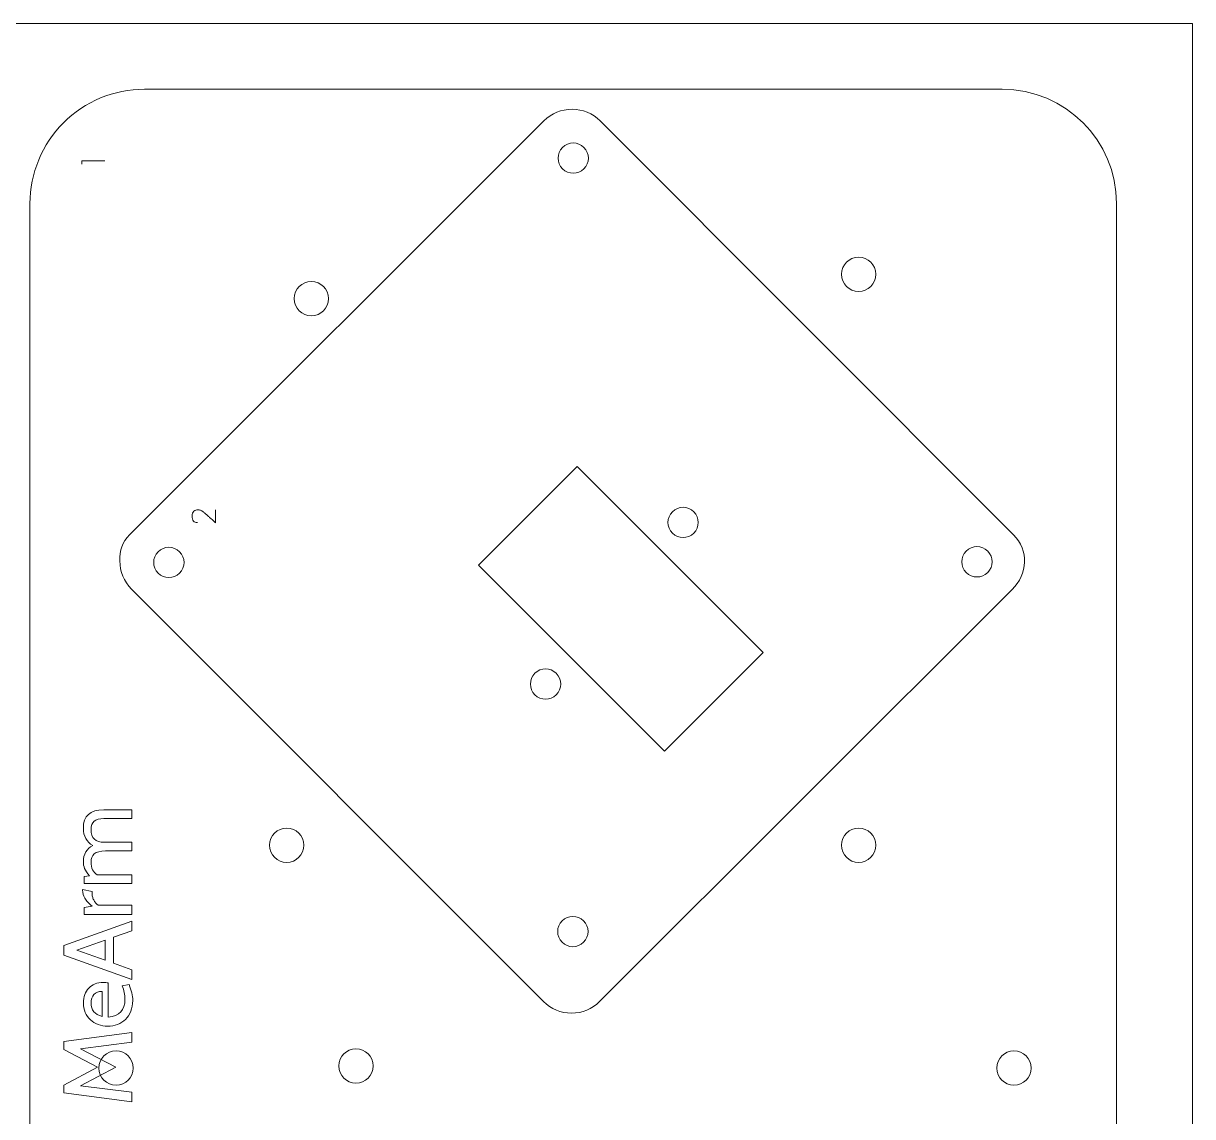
# Model space of a CAD drawing. Header units: centimetres. Extents: x -24 to 24.1, y -20.7 to 0.5.
# Drawn here: x -4.19 to 6.04, y -10.27 to -0.71 of the extents above; entities that cross this region are included whole.
import ezdxf

# ---------------------------------------------------------------- set-up
doc = ezdxf.new("R2010")
doc.units = ezdxf.units.CM
doc.header["$MEASUREMENT"] = 0
doc.layers.add('Layer 1', color=7, linetype='Continuous')

msp = doc.modelspace()

# ---------------------------------------------------------------- linework, layer by layer
at = {"layer": 'Layer 1', "color": 250, "lineweight": 9}
msp.add_lwpolyline([(-23.96322, -20.71493), (6.03678, -20.71493), (6.03678, -0.71493), (-23.96322, -0.71493), (-23.96322, -20.71493)], close=True, dxfattribs=at)
for points, knots in [([(-4.12828, -14.70126), (-4.12828, -14.70126), (-4.1283, -14.71581), (-4.1283, -14.71581), (-4.1283, -14.71581), (-4.1283, -14.98103), (-4.02293, -15.22084), (-3.83539, -15.40837), (-3.83539, -15.40837), (-3.64786, -15.59591), (-3.3935, -15.70126), (-3.12828, -15.70126), (-3.12828, -15.70126), (-3.12828, -15.70126), (4.37172, -15.70126), (4.37172, -15.70126), (4.37172, -15.70126), (4.63693, -15.70126), (4.89129, -15.59591), (5.07882, -15.40837), (5.07882, -15.40837), (5.26635, -15.22084), (5.37172, -14.96648), (5.37172, -14.70127), (5.37172, -14.70127), (5.37172, -14.70126), (5.37172, -2.29126), (5.37172, -2.29126), (5.37172, -2.29126), (5.37172, -1.73898), (4.924, -1.29127), (4.37172, -1.29127), (4.37172, -1.29127), (4.37172, -1.29126), (-3.12828, -1.29126), (-3.12828, -1.29127), (-3.12828, -1.29127), (-3.3935, -1.29127), (-3.64786, -1.39662), (-3.83539, -1.58416), (-3.83539, -1.58416), (-4.02293, -1.77169), (-4.12828, -2.02605), (-4.12828, -2.29126), (-4.12828, -2.29126), (-4.12828, -2.29126), (-4.12828, -14.70126), (-4.12828, -14.70126)], [0, 0, 0, 0, 0.076923077, 0.076923077, 0.076923077, 0.076923077, 0.153846154, 0.153846154, 0.153846154, 0.153846154, 0.230769231, 0.230769231, 0.230769231, 0.230769231, 0.307692308, 0.307692308, 0.307692308, 0.307692308, 0.384615385, 0.384615385, 0.384615385, 0.384615385, 0.461538462, 0.461538462, 0.461538462, 0.461538462, 0.538461538, 0.538461538, 0.538461538, 0.538461538, 0.615384615, 0.615384615, 0.615384615, 0.615384615, 0.692307692, 0.692307692, 0.692307692, 0.692307692, 0.769230769, 0.769230769, 0.769230769, 0.769230769, 0.846153846, 0.846153846, 0.846153846, 0.846153846, 1, 1, 1, 1]), ([(-3.24095, -5.16959), (-3.24095, -5.16959), (-3.25712, -5.18687), (-3.25712, -5.18687), (-3.25712, -5.18687), (-3.32234, -5.25201), (-3.34286, -5.32311), (-3.34292, -5.41529), (-3.34292, -5.41529), (-3.34297, -5.50746), (-3.3064, -5.59589), (-3.24127, -5.66111), (-3.24127, -5.66111), (-3.24127, -5.66111), (0.36095, -9.26778), (0.36095, -9.26778), (0.36095, -9.26778), (0.42609, -9.333), (0.51446, -9.36967), (0.60664, -9.36973), (0.60664, -9.36973), (0.69882, -9.36978), (0.78724, -9.33322), (0.85247, -9.26808), (0.85247, -9.26808), (0.85247, -9.26808), (4.45913, -5.66588), (4.45913, -5.66588), (4.45913, -5.66588), (4.59496, -5.53021), (4.60724, -5.32297), (4.4716, -5.18717), (4.4716, -5.18717), (4.4716, -5.18717), (4.45943, -5.17437), (4.45943, -5.17437), (4.45943, -5.17437), (4.45943, -5.17437), (0.85723, -1.56769), (0.85723, -1.56769), (0.85723, -1.56769), (0.79208, -1.50247), (0.7037, -1.46579), (0.61153, -1.46573), (0.61153, -1.46573), (0.51935, -1.46567), (0.43093, -1.50225), (0.36571, -1.56739), (0.36571, -1.56739), (0.36571, -1.56739), (-3.24095, -5.16959), (-3.24095, -5.16959)], [0, 0, 0, 0, 0.071428571, 0.071428571, 0.071428571, 0.071428571, 0.142857143, 0.142857143, 0.142857143, 0.142857143, 0.214285714, 0.214285714, 0.214285714, 0.214285714, 0.285714286, 0.285714286, 0.285714286, 0.285714286, 0.357142857, 0.357142857, 0.357142857, 0.357142857, 0.428571429, 0.428571429, 0.428571429, 0.428571429, 0.5, 0.5, 0.5, 0.5, 0.571428571, 0.571428571, 0.571428571, 0.571428571, 0.642857143, 0.642857143, 0.642857143, 0.642857143, 0.714285714, 0.714285714, 0.714285714, 0.714285714, 0.785714286, 0.785714286, 0.785714286, 0.785714286, 0.857142857, 0.857142857, 0.857142857, 0.857142857, 1, 1, 1, 1]), ([(0.71514, -1.98685), (0.76691, -1.93514), (0.76696, -1.85125), (0.71527, -1.79948), (0.71527, -1.79948), (0.66356, -1.74771), (0.57966, -1.74766), (0.52789, -1.79936), (0.52789, -1.79936), (0.47611, -1.85107), (0.47606, -1.93497), (0.52777, -1.98674), (0.52777, -1.98674), (0.57947, -2.03852), (0.66336, -2.03856), (0.71514, -1.98685)], [0, 0, 0, 0, 0.2, 0.2, 0.2, 0.2, 0.4, 0.4, 0.4, 0.4, 0.6, 0.6, 0.6, 0.6, 1, 1, 1, 1]), ([(-3.67585, -1.91791), (-3.67585, -1.91791), (-3.67585, -1.94698), (-3.67585, -1.94698), (-3.67585, -1.94698), (-3.67585, -1.94698), (-3.67585, -1.91791), (-3.67585, -1.91791), (-3.67585, -1.91791), (-3.67585, -1.91791), (-3.47265, -1.91791), (-3.47265, -1.91791), (-3.47265, -1.91791), (-3.47265, -1.91791), (-3.67585, -1.91791), (-3.67585, -1.91791)], [0, 0, 0, 0, 0.2, 0.2, 0.2, 0.2, 0.4, 0.4, 0.4, 0.4, 0.6, 0.6, 0.6, 0.6, 1, 1, 1, 1]), ([(3.11647, -2.75916), (3.03362, -2.75916), (2.96647, -2.82631), (2.96647, -2.90915), (2.96647, -2.90915), (2.96646, -2.992), (3.03362, -3.05915), (3.11646, -3.05915), (3.11646, -3.05915), (3.19931, -3.05916), (3.26646, -2.992), (3.26646, -2.90916), (3.26646, -2.90916), (3.26646, -2.82631), (3.19931, -2.75916), (3.11647, -2.75916)], [0, 0, 0, 0, 0.2, 0.2, 0.2, 0.2, 0.4, 0.4, 0.4, 0.4, 0.6, 0.6, 0.6, 0.6, 1, 1, 1, 1]), ([(-1.66828, -2.97131), (-1.75113, -2.97131), (-1.81828, -3.03846), (-1.81828, -3.1213), (-1.81828, -3.1213), (-1.81829, -3.20415), (-1.75113, -3.2713), (-1.66829, -3.2713), (-1.66829, -3.2713), (-1.58544, -3.27131), (-1.51829, -3.20415), (-1.51829, -3.12131), (-1.51829, -3.12131), (-1.51829, -3.03846), (-1.58544, -2.97131), (-1.66828, -2.97131)], [0, 0, 0, 0, 0.2, 0.2, 0.2, 0.2, 0.4, 0.4, 0.4, 0.4, 0.6, 0.6, 0.6, 0.6, 1, 1, 1, 1]), ([(1.41813, -7.07978), (1.41813, -7.07978), (-0.20721, -5.45243), (-0.20721, -5.45243), (-0.20721, -5.45243), (-0.20721, -5.45243), (0.65598, -4.59027), (0.65598, -4.59027), (0.65598, -4.59027), (0.65598, -4.59027), (2.28132, -6.21763), (2.28132, -6.21763), (2.28132, -6.21763), (2.28132, -6.21763), (1.41813, -7.07978), (1.41813, -7.07978)], [0, 0, 0, 0, 0.2, 0.2, 0.2, 0.2, 0.4, 0.4, 0.4, 0.4, 0.6, 0.6, 0.6, 0.6, 1, 1, 1, 1]), ([(-2.50691, -5.0812), (-2.52572, -5.06427), (-2.54275, -5.04893), (-2.55799, -5.0352), (-2.55799, -5.0352), (-2.56439, -5.02937), (-2.57078, -5.02358), (-2.57718, -5.01784), (-2.57718, -5.01784), (-2.58358, -5.0121), (-2.58941, -5.00693), (-2.59468, -5.00232), (-2.59468, -5.00232), (-2.59995, -4.99771), (-2.60442, -4.99385), (-2.60808, -4.99075), (-2.60808, -4.99075), (-2.61174, -4.98765), (-2.61406, -4.98581), (-2.615, -4.98525), (-2.615, -4.98525), (-2.61688, -4.98412), (-2.61909, -4.98261), (-2.62163, -4.98073), (-2.62163, -4.98073), (-2.62417, -4.97885), (-2.62718, -4.97702), (-2.63065, -4.97523), (-2.63065, -4.97523), (-2.63414, -4.97344), (-2.63824, -4.97189), (-2.64294, -4.97057), (-2.64294, -4.97057), (-2.64764, -4.96925), (-2.6531, -4.9686), (-2.65931, -4.9686), (-2.65931, -4.9686), (-2.66551, -4.9686), (-2.67173, -4.96963), (-2.67794, -4.9717), (-2.67794, -4.9717), (-2.68414, -4.97377), (-2.68974, -4.97697), (-2.69473, -4.9813), (-2.69473, -4.9813), (-2.69971, -4.98562), (-2.70375, -4.99122), (-2.70685, -4.99809), (-2.70685, -4.99809), (-2.70997, -5.00495), (-2.71152, -5.01328), (-2.71152, -5.02306), (-2.71152, -5.02306), (-2.71133, -5.04282), (-2.70699, -5.05735), (-2.69854, -5.06667), (-2.69854, -5.06667), (-2.69007, -5.07598), (-2.67888, -5.08064), (-2.66495, -5.08064), (-2.66495, -5.08064), (-2.67888, -5.08064), (-2.69007, -5.07598), (-2.69854, -5.06667), (-2.69854, -5.06667), (-2.70699, -5.05735), (-2.71133, -5.04282), (-2.71152, -5.02306), (-2.71152, -5.02306), (-2.71152, -5.01328), (-2.70997, -5.00495), (-2.70685, -4.99809), (-2.70685, -4.99809), (-2.70375, -4.99122), (-2.69971, -4.98562), (-2.69473, -4.9813), (-2.69473, -4.9813), (-2.68974, -4.97697), (-2.68414, -4.97377), (-2.67794, -4.9717), (-2.67794, -4.9717), (-2.67173, -4.96963), (-2.66551, -4.9686), (-2.65931, -4.9686), (-2.65931, -4.9686), (-2.6531, -4.9686), (-2.64764, -4.96925), (-2.64294, -4.97057), (-2.64294, -4.97057), (-2.63824, -4.97189), (-2.63414, -4.97344), (-2.63065, -4.97523), (-2.63065, -4.97523), (-2.62718, -4.97702), (-2.62417, -4.97885), (-2.62163, -4.98073), (-2.62163, -4.98073), (-2.61909, -4.98261), (-2.61688, -4.98412), (-2.615, -4.98525), (-2.615, -4.98525), (-2.61406, -4.98581), (-2.61174, -4.98765), (-2.60808, -4.99075), (-2.60808, -4.99075), (-2.60442, -4.99385), (-2.59995, -4.99771), (-2.59468, -5.00232), (-2.59468, -5.00232), (-2.58941, -5.00693), (-2.58358, -5.0121), (-2.57718, -5.01784), (-2.57718, -5.01784), (-2.57078, -5.02358), (-2.56439, -5.02937), (-2.55799, -5.0352), (-2.55799, -5.0352), (-2.54275, -5.04893), (-2.52572, -5.06427), (-2.50691, -5.0812), (-2.50691, -5.0812), (-2.50691, -5.0812), (-2.50691, -4.97001), (-2.50691, -4.97001), (-2.50691, -4.97001), (-2.50691, -4.97001), (-2.50691, -5.0812), (-2.50691, -5.0812)], [0, 0, 0, 0, 0.03030303, 0.03030303, 0.03030303, 0.03030303, 0.060606061, 0.060606061, 0.060606061, 0.060606061, 0.090909091, 0.090909091, 0.090909091, 0.090909091, 0.121212121, 0.121212121, 0.121212121, 0.121212121, 0.151515152, 0.151515152, 0.151515152, 0.151515152, 0.181818182, 0.181818182, 0.181818182, 0.181818182, 0.212121212, 0.212121212, 0.212121212, 0.212121212, 0.242424242, 0.242424242, 0.242424242, 0.242424242, 0.272727273, 0.272727273, 0.272727273, 0.272727273, 0.303030303, 0.303030303, 0.303030303, 0.303030303, 0.333333333, 0.333333333, 0.333333333, 0.333333333, 0.363636364, 0.363636364, 0.363636364, 0.363636364, 0.393939394, 0.393939394, 0.393939394, 0.393939394, 0.424242424, 0.424242424, 0.424242424, 0.424242424, 0.454545455, 0.454545455, 0.454545455, 0.454545455, 0.484848485, 0.484848485, 0.484848485, 0.484848485, 0.515151515, 0.515151515, 0.515151515, 0.515151515, 0.545454545, 0.545454545, 0.545454545, 0.545454545, 0.575757576, 0.575757576, 0.575757576, 0.575757576, 0.606060606, 0.606060606, 0.606060606, 0.606060606, 0.636363636, 0.636363636, 0.636363636, 0.636363636, 0.666666667, 0.666666667, 0.666666667, 0.666666667, 0.696969697, 0.696969697, 0.696969697, 0.696969697, 0.727272727, 0.727272727, 0.727272727, 0.727272727, 0.757575758, 0.757575758, 0.757575758, 0.757575758, 0.787878788, 0.787878788, 0.787878788, 0.787878788, 0.818181818, 0.818181818, 0.818181818, 0.818181818, 0.848484848, 0.848484848, 0.848484848, 0.848484848, 0.878787879, 0.878787879, 0.878787879, 0.878787879, 0.909090909, 0.909090909, 0.909090909, 0.909090909, 0.939393939, 0.939393939, 0.939393939, 0.939393939, 1, 1, 1, 1]), ([(1.6754, -5.17243), (1.72717, -5.12072), (1.72722, -5.03683), (1.67552, -4.98507), (1.67552, -4.98507), (1.62381, -4.93329), (1.53992, -4.93324), (1.48816, -4.98494), (1.48816, -4.98494), (1.43639, -5.03665), (1.43633, -5.12054), (1.48803, -5.17231), (1.48803, -5.17231), (1.53974, -5.22408), (1.62363, -5.22413), (1.6754, -5.17243)], [0, 0, 0, 0, 0.2, 0.2, 0.2, 0.2, 0.4, 0.4, 0.4, 0.4, 0.6, 0.6, 0.6, 0.6, 1, 1, 1, 1]), ([(-2.82043, -5.52236), (-2.76864, -5.47064), (-2.76859, -5.38676), (-2.8203, -5.33498), (-2.8203, -5.33498), (-2.872, -5.28321), (-2.9559, -5.28315), (-3.00767, -5.33486), (-3.00767, -5.33486), (-3.05946, -5.38657), (-3.0595, -5.47048), (-3.0078, -5.52226), (-3.0078, -5.52226), (-2.95609, -5.57402), (-2.87219, -5.57407), (-2.82043, -5.52236)], [0, 0, 0, 0, 0.2, 0.2, 0.2, 0.2, 0.4, 0.4, 0.4, 0.4, 0.6, 0.6, 0.6, 0.6, 1, 1, 1, 1]), ([(4.2451, -5.51682), (4.29687, -5.46511), (4.29692, -5.38122), (4.24521, -5.32944), (4.24521, -5.32944), (4.19351, -5.27766), (4.10962, -5.27762), (4.05784, -5.32932), (4.05784, -5.32932), (4.00606, -5.38103), (4.00601, -5.46492), (4.05772, -5.5167), (4.05772, -5.5167), (4.10942, -5.56847), (4.19333, -5.56853), (4.2451, -5.51682)], [0, 0, 0, 0, 0.2, 0.2, 0.2, 0.2, 0.4, 0.4, 0.4, 0.4, 0.6, 0.6, 0.6, 0.6, 1, 1, 1, 1]), ([(0.4733, -6.58565), (0.52509, -6.53392), (0.52514, -6.45004), (0.47343, -6.39828), (0.47343, -6.39828), (0.42172, -6.34649), (0.33783, -6.34644), (0.28606, -6.39816), (0.28606, -6.39816), (0.23427, -6.44986), (0.23423, -6.53375), (0.28593, -6.58552), (0.28593, -6.58552), (0.33764, -6.63731), (0.42154, -6.63735), (0.4733, -6.58565)], [0, 0, 0, 0, 0.2, 0.2, 0.2, 0.2, 0.4, 0.4, 0.4, 0.4, 0.6, 0.6, 0.6, 0.6, 1, 1, 1, 1]), ([(-3.23846, -7.59202), (-3.23846, -7.59202), (-3.23846, -7.66822), (-3.23846, -7.66822), (-3.23846, -7.66822), (-3.23846, -7.66822), (-3.4823, -7.66822), (-3.4823, -7.66822), (-3.4823, -7.66822), (-3.52125, -7.66822), (-3.54961, -7.67584), (-3.56739, -7.69108), (-3.56739, -7.69108), (-3.58517, -7.70632), (-3.59406, -7.73116), (-3.59406, -7.76559), (-3.59406, -7.76559), (-3.59406, -7.83897), (-3.55568, -7.87566), (-3.47891, -7.87566), (-3.47891, -7.87566), (-3.47891, -7.87566), (-3.23846, -7.87566), (-3.23846, -7.87566), (-3.23846, -7.87566), (-3.23846, -7.87566), (-3.23846, -7.95186), (-3.23846, -7.95186), (-3.23846, -7.95186), (-3.23846, -7.95186), (-3.46706, -7.95186), (-3.46706, -7.95186), (-3.46706, -7.95186), (-3.51447, -7.95186), (-3.54749, -7.96018), (-3.56612, -7.97684), (-3.56612, -7.97684), (-3.58475, -7.99349), (-3.59406, -8.01762), (-3.59406, -8.04923), (-3.59406, -8.04923), (-3.59406, -8.10228), (-3.576, -8.13897), (-3.53987, -8.15929), (-3.53987, -8.15929), (-3.53987, -8.15929), (-3.23846, -8.15929), (-3.23846, -8.15929), (-3.23846, -8.15929), (-3.23846, -8.15929), (-3.23846, -8.23549), (-3.23846, -8.23549), (-3.23846, -8.23549), (-3.23846, -8.23549), (-3.65333, -8.23549), (-3.65333, -8.23549), (-3.65333, -8.23549), (-3.65333, -8.23549), (-3.65333, -8.17623), (-3.65333, -8.17623), (-3.65333, -8.17623), (-3.65333, -8.17623), (-3.6093, -8.16776), (-3.6093, -8.16776), (-3.6093, -8.16776), (-3.62962, -8.14518), (-3.64345, -8.12458), (-3.65079, -8.10595), (-3.65079, -8.10595), (-3.65813, -8.08733), (-3.6618, -8.06644), (-3.6618, -8.0433), (-3.6618, -8.0433), (-3.6618, -7.98008), (-3.63414, -7.93323), (-3.57882, -7.90275), (-3.57882, -7.90275), (-3.63414, -7.87397), (-3.6618, -7.82345), (-3.6618, -7.7512), (-3.6618, -7.7512), (-3.6618, -7.64508), (-3.60225, -7.59202), (-3.48315, -7.59202), (-3.48315, -7.59202), (-3.48315, -7.59202), (-3.23846, -7.59202), (-3.23846, -7.59202)], [0, 0, 0, 0, 0.043478261, 0.043478261, 0.043478261, 0.043478261, 0.086956522, 0.086956522, 0.086956522, 0.086956522, 0.130434783, 0.130434783, 0.130434783, 0.130434783, 0.173913043, 0.173913043, 0.173913043, 0.173913043, 0.217391304, 0.217391304, 0.217391304, 0.217391304, 0.260869565, 0.260869565, 0.260869565, 0.260869565, 0.304347826, 0.304347826, 0.304347826, 0.304347826, 0.347826087, 0.347826087, 0.347826087, 0.347826087, 0.391304348, 0.391304348, 0.391304348, 0.391304348, 0.434782609, 0.434782609, 0.434782609, 0.434782609, 0.47826087, 0.47826087, 0.47826087, 0.47826087, 0.52173913, 0.52173913, 0.52173913, 0.52173913, 0.565217391, 0.565217391, 0.565217391, 0.565217391, 0.608695652, 0.608695652, 0.608695652, 0.608695652, 0.652173913, 0.652173913, 0.652173913, 0.652173913, 0.695652174, 0.695652174, 0.695652174, 0.695652174, 0.739130435, 0.739130435, 0.739130435, 0.739130435, 0.782608696, 0.782608696, 0.782608696, 0.782608696, 0.826086957, 0.826086957, 0.826086957, 0.826086957, 0.869565217, 0.869565217, 0.869565217, 0.869565217, 0.913043478, 0.913043478, 0.913043478, 0.913043478, 1, 1, 1, 1]), ([(-1.88352, -7.75133), (-1.96637, -7.75132), (-2.03352, -7.81847), (-2.03352, -7.90131), (-2.03352, -7.90131), (-2.03353, -7.98416), (-1.96637, -8.05131), (-1.88353, -8.05131), (-1.88353, -8.05131), (-1.80068, -8.05132), (-1.73353, -7.98416), (-1.73353, -7.90132), (-1.73353, -7.90132), (-1.73353, -7.81847), (-1.80068, -7.75133), (-1.88352, -7.75133)], [0, 0, 0, 0, 0.2, 0.2, 0.2, 0.2, 0.4, 0.4, 0.4, 0.4, 0.6, 0.6, 0.6, 0.6, 1, 1, 1, 1]), ([(3.11648, -7.75129), (3.03363, -7.75128), (2.96648, -7.81843), (2.96648, -7.90127), (2.96648, -7.90127), (2.96647, -7.98412), (3.03363, -8.05127), (3.11647, -8.05127), (3.11647, -8.05127), (3.19932, -8.05128), (3.26647, -7.98412), (3.26647, -7.90128), (3.26647, -7.90128), (3.26647, -7.81843), (3.19932, -7.75129), (3.11648, -7.75129)], [0, 0, 0, 0, 0.2, 0.2, 0.2, 0.2, 0.4, 0.4, 0.4, 0.4, 0.6, 0.6, 0.6, 0.6, 1, 1, 1, 1]), ([(-3.66857, -8.28799), (-3.66857, -8.28799), (-3.58475, -8.30492), (-3.58475, -8.30492), (-3.58475, -8.30492), (-3.58475, -8.30492), (-3.58475, -8.33117), (-3.58475, -8.33117), (-3.58475, -8.33117), (-3.58475, -8.33963), (-3.5832, -8.34866), (-3.58009, -8.35826), (-3.58009, -8.35826), (-3.57699, -8.36785), (-3.57289, -8.37703), (-3.56781, -8.38578), (-3.56781, -8.38578), (-3.56273, -8.39452), (-3.55709, -8.40257), (-3.55088, -8.40991), (-3.55088, -8.40991), (-3.54467, -8.41724), (-3.53818, -8.42261), (-3.53141, -8.42599), (-3.53141, -8.42599), (-3.53141, -8.42599), (-3.23846, -8.42599), (-3.23846, -8.42599), (-3.23846, -8.42599), (-3.23846, -8.42599), (-3.23846, -8.50727), (-3.23846, -8.50727), (-3.23846, -8.50727), (-3.23846, -8.50727), (-3.65333, -8.50727), (-3.65333, -8.50727), (-3.65333, -8.50727), (-3.65333, -8.50727), (-3.65333, -8.44462), (-3.65333, -8.44462), (-3.65333, -8.44462), (-3.65333, -8.44462), (-3.58475, -8.43531), (-3.58475, -8.43531), (-3.58475, -8.43531), (-3.6141, -8.40934), (-3.63541, -8.38578), (-3.64867, -8.36461), (-3.64867, -8.36461), (-3.66194, -8.34344), (-3.66857, -8.32016), (-3.66857, -8.29476), (-3.66857, -8.29476), (-3.66857, -8.29476), (-3.66857, -8.28799), (-3.66857, -8.28799)], [0, 0, 0, 0, 0.066666667, 0.066666667, 0.066666667, 0.066666667, 0.133333333, 0.133333333, 0.133333333, 0.133333333, 0.2, 0.2, 0.2, 0.2, 0.266666667, 0.266666667, 0.266666667, 0.266666667, 0.333333333, 0.333333333, 0.333333333, 0.333333333, 0.4, 0.4, 0.4, 0.4, 0.466666667, 0.466666667, 0.466666667, 0.466666667, 0.533333333, 0.533333333, 0.533333333, 0.533333333, 0.6, 0.6, 0.6, 0.6, 0.666666667, 0.666666667, 0.666666667, 0.666666667, 0.733333333, 0.733333333, 0.733333333, 0.733333333, 0.8, 0.8, 0.8, 0.8, 0.866666667, 0.866666667, 0.866666667, 0.866666667, 1, 1, 1, 1]), ([(-3.23846, -8.56485), (-3.23846, -8.56485), (-3.23846, -8.64951), (-3.23846, -8.64951), (-3.23846, -8.64951), (-3.23846, -8.64951), (-3.39848, -8.70624), (-3.39848, -8.70624), (-3.39848, -8.70624), (-3.39848, -8.70624), (-3.39848, -8.93315), (-3.39848, -8.93315), (-3.39848, -8.93315), (-3.39848, -8.93315), (-3.23846, -8.98988), (-3.23846, -8.98988), (-3.23846, -8.98988), (-3.23846, -8.98988), (-3.23846, -9.07454), (-3.23846, -9.07454), (-3.23846, -9.07454), (-3.23846, -9.07454), (-3.83113, -8.86203), (-3.83113, -8.86203), (-3.83113, -8.86203), (-3.83113, -8.86203), (-3.83113, -8.77736), (-3.83113, -8.77736), (-3.83113, -8.77736), (-3.83113, -8.77736), (-3.23846, -8.56485), (-3.23846, -8.56485)], [0, 0, 0, 0, 0.111111111, 0.111111111, 0.111111111, 0.111111111, 0.222222222, 0.222222222, 0.222222222, 0.222222222, 0.333333333, 0.333333333, 0.333333333, 0.333333333, 0.444444444, 0.444444444, 0.444444444, 0.444444444, 0.555555556, 0.555555556, 0.555555556, 0.555555556, 0.666666667, 0.666666667, 0.666666667, 0.666666667, 0.777777778, 0.777777778, 0.777777778, 0.777777778, 1, 1, 1, 1]), ([(0.71175, -8.75013), (0.76353, -8.69842), (0.76356, -8.61452), (0.71186, -8.56276), (0.71186, -8.56276), (0.66016, -8.51097), (0.57626, -8.51092), (0.52449, -8.56264), (0.52449, -8.56264), (0.47271, -8.61434), (0.47267, -8.69823), (0.52436, -8.75001), (0.52436, -8.75001), (0.57607, -8.80179), (0.65997, -8.80184), (0.71175, -8.75013)], [0, 0, 0, 0, 0.2, 0.2, 0.2, 0.2, 0.4, 0.4, 0.4, 0.4, 0.6, 0.6, 0.6, 0.6, 1, 1, 1, 1]), ([(-3.47129, -8.73164), (-3.47129, -8.73164), (-3.71852, -8.8197), (-3.71852, -8.8197), (-3.71852, -8.8197), (-3.71852, -8.8197), (-3.47129, -8.90775), (-3.47129, -8.90775), (-3.47129, -8.90775), (-3.47129, -8.90775), (-3.47129, -8.73164), (-3.47129, -8.73164)], [0, 0, 0, 0, 0.25, 0.25, 0.25, 0.25, 0.5, 0.5, 0.5, 0.5, 1, 1, 1, 1]), ([(-3.44589, -9.10502), (-3.44589, -9.10502), (-3.44589, -9.40559), (-3.44589, -9.40559), (-3.44589, -9.40559), (-3.34712, -9.39656), (-3.29773, -9.34463), (-3.29773, -9.2498), (-3.29773, -9.2498), (-3.29773, -9.20747), (-3.30591, -9.16768), (-3.32228, -9.13042), (-3.32228, -9.13042), (-3.32228, -9.13042), (-3.26217, -9.12026), (-3.26217, -9.12026), (-3.26217, -9.12026), (-3.24072, -9.16937), (-3.22999, -9.21565), (-3.22999, -9.25912), (-3.22999, -9.25912), (-3.22999, -9.29411), (-3.23564, -9.32558), (-3.24693, -9.35352), (-3.24693, -9.35352), (-3.25822, -9.38146), (-3.2736, -9.40503), (-3.29307, -9.42422), (-3.29307, -9.42422), (-3.31254, -9.44341), (-3.33569, -9.45808), (-3.3625, -9.46824), (-3.3625, -9.46824), (-3.38931, -9.4784), (-3.41824, -9.48348), (-3.44928, -9.48348), (-3.44928, -9.48348), (-3.4792, -9.48348), (-3.50714, -9.47869), (-3.5331, -9.46909), (-3.5331, -9.46909), (-3.55907, -9.45949), (-3.5815, -9.44595), (-3.60041, -9.42845), (-3.60041, -9.42845), (-3.61932, -9.41095), (-3.63428, -9.38964), (-3.64528, -9.36453), (-3.64528, -9.36453), (-3.65629, -9.33941), (-3.6618, -9.31133), (-3.6618, -9.28028), (-3.6618, -9.28028), (-3.6618, -9.25375), (-3.65784, -9.22948), (-3.64994, -9.20747), (-3.64994, -9.20747), (-3.64204, -9.18546), (-3.63047, -9.16669), (-3.61523, -9.15117), (-3.61523, -9.15117), (-3.59999, -9.13564), (-3.5815, -9.12351), (-3.55977, -9.11476), (-3.55977, -9.11476), (-3.53804, -9.10601), (-3.51363, -9.10164), (-3.48653, -9.10164), (-3.48653, -9.10164), (-3.47073, -9.10164), (-3.45718, -9.10276), (-3.44589, -9.10502)], [0, 0, 0, 0, 0.052631579, 0.052631579, 0.052631579, 0.052631579, 0.105263158, 0.105263158, 0.105263158, 0.105263158, 0.157894737, 0.157894737, 0.157894737, 0.157894737, 0.210526316, 0.210526316, 0.210526316, 0.210526316, 0.263157895, 0.263157895, 0.263157895, 0.263157895, 0.315789474, 0.315789474, 0.315789474, 0.315789474, 0.368421053, 0.368421053, 0.368421053, 0.368421053, 0.421052632, 0.421052632, 0.421052632, 0.421052632, 0.473684211, 0.473684211, 0.473684211, 0.473684211, 0.526315789, 0.526315789, 0.526315789, 0.526315789, 0.578947368, 0.578947368, 0.578947368, 0.578947368, 0.631578947, 0.631578947, 0.631578947, 0.631578947, 0.684210526, 0.684210526, 0.684210526, 0.684210526, 0.736842105, 0.736842105, 0.736842105, 0.736842105, 0.789473684, 0.789473684, 0.789473684, 0.789473684, 0.842105263, 0.842105263, 0.842105263, 0.842105263, 0.894736842, 0.894736842, 0.894736842, 0.894736842, 1, 1, 1, 1]), ([(-3.59406, -9.28198), (-3.59406, -9.3435), (-3.56217, -9.38245), (-3.49839, -9.39882), (-3.49839, -9.39882), (-3.49839, -9.39882), (-3.49839, -9.18038), (-3.49839, -9.18038), (-3.49839, -9.18038), (-3.52887, -9.18038), (-3.55243, -9.18884), (-3.56908, -9.20578), (-3.56908, -9.20578), (-3.58574, -9.22271), (-3.59406, -9.24811), (-3.59406, -9.28198)], [0, 0, 0, 0, 0.2, 0.2, 0.2, 0.2, 0.4, 0.4, 0.4, 0.4, 0.6, 0.6, 0.6, 0.6, 1, 1, 1, 1]), ([(-3.23846, -9.54021), (-3.23846, -9.54021), (-3.23846, -9.62488), (-3.23846, -9.62488), (-3.23846, -9.62488), (-3.23846, -9.62488), (-3.68635, -9.68076), (-3.68635, -9.68076), (-3.68635, -9.68076), (-3.68635, -9.68076), (-3.37901, -9.84163), (-3.37901, -9.84163), (-3.37901, -9.84163), (-3.37901, -9.84163), (-3.68635, -10.00588), (-3.68635, -10.00588), (-3.68635, -10.00588), (-3.68635, -10.00588), (-3.23846, -10.06176), (-3.23846, -10.06176), (-3.23846, -10.06176), (-3.23846, -10.06176), (-3.23846, -10.14643), (-3.23846, -10.14643), (-3.23846, -10.14643), (-3.23846, -10.14643), (-3.83113, -10.06684), (-3.83113, -10.06684), (-3.83113, -10.06684), (-3.83113, -10.06684), (-3.83113, -9.99826), (-3.83113, -9.99826), (-3.83113, -9.99826), (-3.83113, -9.99826), (-3.53733, -9.84248), (-3.53733, -9.84248), (-3.53733, -9.84248), (-3.53733, -9.84248), (-3.83113, -9.68838), (-3.83113, -9.68838), (-3.83113, -9.68838), (-3.83113, -9.68838), (-3.83113, -9.61895), (-3.83113, -9.61895), (-3.83113, -9.61895), (-3.83113, -9.61895), (-3.23846, -9.54021), (-3.23846, -9.54021)], [0, 0, 0, 0, 0.076923077, 0.076923077, 0.076923077, 0.076923077, 0.153846154, 0.153846154, 0.153846154, 0.153846154, 0.230769231, 0.230769231, 0.230769231, 0.230769231, 0.307692308, 0.307692308, 0.307692308, 0.307692308, 0.384615385, 0.384615385, 0.384615385, 0.384615385, 0.461538462, 0.461538462, 0.461538462, 0.461538462, 0.538461538, 0.538461538, 0.538461538, 0.538461538, 0.615384615, 0.615384615, 0.615384615, 0.615384615, 0.692307692, 0.692307692, 0.692307692, 0.692307692, 0.769230769, 0.769230769, 0.769230769, 0.769230769, 0.846153846, 0.846153846, 0.846153846, 0.846153846, 1, 1, 1, 1]), ([(-3.37549, -9.70053), (-3.45833, -9.70051), (-3.52548, -9.76768), (-3.52548, -9.85051), (-3.52548, -9.85051), (-3.52549, -9.93335), (-3.45833, -10.0005), (-3.37549, -10.0005), (-3.37549, -10.0005), (-3.29266, -10.00051), (-3.22551, -9.93335), (-3.22548, -9.85052), (-3.22548, -9.85052), (-3.22548, -9.76768), (-3.29266, -9.70053), (-3.37549, -9.70053)], [0, 0, 0, 0, 0.2, 0.2, 0.2, 0.2, 0.4, 0.4, 0.4, 0.4, 0.6, 0.6, 0.6, 0.6, 1, 1, 1, 1]), ([(-1.27828, -9.68128), (-1.36112, -9.68126), (-1.42827, -9.74843), (-1.42827, -9.83126), (-1.42827, -9.83126), (-1.42828, -9.9141), (-1.36112, -9.98125), (-1.27829, -9.98125), (-1.27829, -9.98125), (-1.19545, -9.98126), (-1.1283, -9.9141), (-1.12828, -9.83127), (-1.12828, -9.83127), (-1.12828, -9.74843), (-1.19545, -9.68128), (-1.27828, -9.68128)], [0, 0, 0, 0, 0.2, 0.2, 0.2, 0.2, 0.4, 0.4, 0.4, 0.4, 0.6, 0.6, 0.6, 0.6, 1, 1, 1, 1]), ([(4.47452, -9.70053), (4.39168, -9.70051), (4.32453, -9.76768), (4.32453, -9.85051), (4.32453, -9.85051), (4.32452, -9.93335), (4.39168, -10.0005), (4.47451, -10.0005), (4.47451, -10.0005), (4.55735, -10.00051), (4.6245, -9.93335), (4.62452, -9.85052), (4.62452, -9.85052), (4.62452, -9.76768), (4.55735, -9.70053), (4.47452, -9.70053)], [0, 0, 0, 0, 0.2, 0.2, 0.2, 0.2, 0.4, 0.4, 0.4, 0.4, 0.6, 0.6, 0.6, 0.6, 1, 1, 1, 1])]:
    msp.add_open_spline(points, degree=3, knots=knots, dxfattribs=at)

doc.saveas('drawing.dxf')
